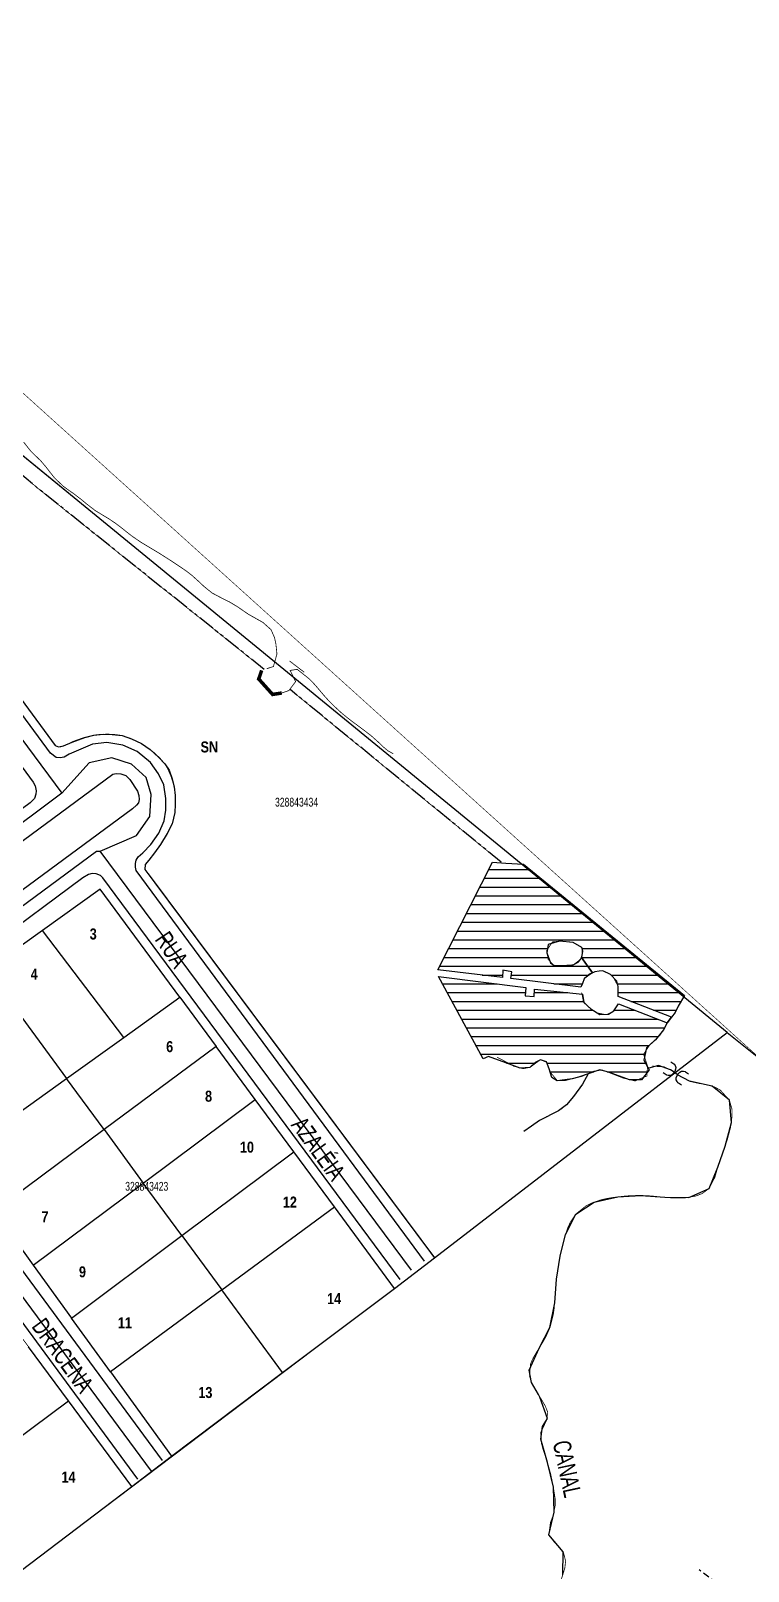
# Model space of a CAD drawing. Extents: x 204381 to 207261, y 4847713 to 4851061.
# Drawn here: x 206461.3 to 206624.4, y 4849242.8 to 4849592.9 of the extents above; entities that cross this region are included whole.
import ezdxf
from ezdxf.enums import TextEntityAlignment as Align

# ---------------------------------------------------------------- set-up
doc = ezdxf.new("R2010")
doc.units = 0
doc.header["$LTSCALE"] = 1.5
doc.header["$MEASUREMENT"] = 0
doc.linetypes.add('PHANTOMX2', pattern=[5, 2.5, -0.5, 0.5, -0.5, 0.5, -0.5])
doc.linetypes.add('TRACO_15', pattern=[3, 2, -1])
for name, color, linetype in [('CD-MALHA-LOTES', 40, 'CONTINUOUS'), ('CD_TXT_QUADRA', 7, 'CONTINUOUS'), ('HD-CANAIS', 7, 'CONTINUOUS'), ('HD-CURSO-PERENE', 170, 'CONTINUOUS'), ('HD-HACH-HIDROG', 160, 'CONTINUOUS'), ('HD-LAGOS-PERENE', 170, 'CONTINUOUS'), ('HD-TXT-CANAIS', 7, 'CONTINUOUS'), ('HD-VALAS-DRENOS', 170, 'CONTINUOUS'), ('LM-LIM-SETOR-FISCAL', 7, 'CONTINUOUS'), ('RU-QUADRAS', 210, 'CONTINUOUS'), ('SV-CAMINHO-TRILHA', 20, 'CONTINUOUS'), ('SV-EIXO-RUA-PAV', 20, 'CONTINUOUS'), ('SV-PONTE-BUEIRO', 249, 'CONTINUOUS'), ('SV-RUA-PAVIM-S-GUIA-C-GUIA', 7, 'CONTINUOUS'), ('SV-TXT-RUA-PAV-S-GUIA-C-GUIA', 7, 'CONTINUOUS'), ('Th_NmrPort', 7, 'CONTINUOUS')]:
    doc.layers.add(name, color=color, linetype=linetype)
doc.styles.add('ARIAL', font='ARIAL.TTF')
doc.styles.get("Standard").update_dxf_attribs({"font": 'swisscbo.ttf'})
doc.linetypes.add('Limite', pattern='A,20,-3,[130,ltypeshp.shx,S=6.35,R=0,X=0,Y=0],-3,20', length=46)

# ---------------------------------------------------------------- blocks, each defined once
blk = doc.blocks.new('*X7')
at = {"layer": 'HD-HACH-HIDROG', "color": 0}
for p, q in [((206564.427543, 4849400.302817), (206577.251147, 4849400.302945)), ((206565.443875, 4849402.30286), (206574.802149, 4849402.302953)), ((206563.411211, 4849398.302774), (206579.700146, 4849398.302936)), ((206561.378547, 4849394.302687), (206584.598144, 4849394.302919)), ((206562.394879, 4849396.30273), (206582.149145, 4849396.302928)), ((206559.345883, 4849390.302601), (206589.496141, 4849390.302902)), ((206560.362215, 4849392.302644), (206587.047142, 4849392.302911)), ((206557.313219, 4849386.302515), (206594.394139, 4849386.302885)), ((206558.329551, 4849388.302558), (206591.94514, 4849388.302894)), ((206556.296887, 4849384.302471), (206578.764034, 4849384.302696)), ((206586.649786, 4849384.302775), (206596.843138, 4849384.302877)), ((206554.264222, 4849380.302385), (206587.943319, 4849380.302722)), ((206555.280554, 4849382.302428), (206578.96902, 4849382.302665)), ((206586.494553, 4849382.30274), (206586.522028, 4849382.302741)), ((206586.522028, 4849382.302741), (206599.292136, 4849382.302868)), ((206587.943319, 4849380.302722), (206601.741135, 4849380.30286)), ((206554.847651, 4849376.302325), (206567.2954, 4849376.302449)), ((206563.914354, 4849378.302449), (206568.538893, 4849378.302495)), ((206570.542163, 4849378.302515), (206588.11369, 4849378.302691)), ((206580.236572, 4849376.302579), (206586.648028, 4849376.302643)), ((206593.258233, 4849378.302742), (206604.190134, 4849378.302851)), ((206594.676474, 4849376.302723), (206606.639133, 4849376.302843)), ((206555.937922, 4849374.302303), (206573.759145, 4849374.302481)), ((206557.028194, 4849372.302281), (206586.962313, 4849372.30258)), ((206575.783698, 4849374.302501), (206583.354328, 4849374.302577)), ((206594.845865, 4849374.302692), (206609.088131, 4849374.302834)), ((206597.739405, 4849372.302688), (206609.124317, 4849372.302802)), ((206558.118466, 4849370.302259), (206589.148291, 4849370.302569)), ((206593.934833, 4849370.302617), (206598.676331, 4849370.302664)), ((206602.829204, 4849370.302706), (206608.017519, 4849370.302758)), ((206559.208738, 4849368.302237), (206603.785227, 4849368.302682)), ((206560.29901, 4849366.302214), (206605.396022, 4849366.302665)), ((206606.62193, 4849368.302711), (206606.62193, 4849368.302711)), ((206561.389282, 4849364.302192), (206603.928756, 4849364.302618)), ((206562.479554, 4849362.30217), (206601.90595, 4849362.302565)), ((206563.569825, 4849360.302148), (206600.948479, 4849360.302522)), ((206569.466016, 4849358.302174), (206575.788765, 4849358.302237)), ((206578.638067, 4849358.302266), (206601.025854, 4849358.30249)), ((206579.373843, 4849356.30224), (206589.308681, 4849356.30234)), ((206592.32707, 4849356.30237), (206601.558377, 4849356.302462))]:
    blk.add_line(p, q, dxfattribs=at)
blk = doc.blocks.new('COD119', base_point=(206608.344575, 4849355.650995))
at = {"layer": 'SV-PONTE-BUEIRO'}
blk.add_lwpolyline([(206606.834575, 4849353.650995), (206606.834575, 4849354.484329), (206606.834575, 4849354.609329), (206606.960408, 4849354.942662), (206607.212075, 4849355.317662), (206607.589575, 4849355.525995), (206608.092908, 4849355.650995), (206608.596241, 4849355.650995), (206609.099575, 4849355.525995), (206609.477075, 4849355.317662), (206609.728741, 4849354.942662), (206609.854575, 4849354.609329), (206609.854575, 4849354.484329), (206609.854575, 4849353.650995)], dxfattribs=at)
blk = doc.blocks.new('*X12')
at = {"layer": 'HD-HACH-HIDROG', "const_width": 0.13}
for points in [[(206564.427543, 4849400.302817), (206577.251147, 4849400.302945)], [(206565.443875, 4849402.30286), (206574.802149, 4849402.302953)], [(206563.411211, 4849398.302774), (206579.700146, 4849398.302936)], [(206561.378547, 4849394.302687), (206584.598144, 4849394.302919)], [(206562.394879, 4849396.30273), (206582.149145, 4849396.302928)], [(206559.345883, 4849390.302601), (206589.496141, 4849390.302902)], [(206560.362215, 4849392.302644), (206587.047142, 4849392.302911)], [(206557.313219, 4849386.302515), (206594.394139, 4849386.302885)], [(206558.329551, 4849388.302558), (206591.94514, 4849388.302894)], [(206556.296887, 4849384.302471), (206578.764034, 4849384.302696)], [(206586.649786, 4849384.302775), (206596.843138, 4849384.302877)], [(206554.264222, 4849380.302385), (206587.943319, 4849380.302722)], [(206555.280554, 4849382.302428), (206578.96902, 4849382.302665)], [(206586.494553, 4849382.30274), (206586.522028, 4849382.302741)], [(206586.522028, 4849382.302741), (206599.292136, 4849382.302868)], [(206587.943319, 4849380.302722), (206601.741135, 4849380.30286)], [(206554.847651, 4849376.302325), (206567.2954, 4849376.302449)], [(206563.914354, 4849378.302449), (206568.538893, 4849378.302495)], [(206570.542163, 4849378.302515), (206588.11369, 4849378.302691)], [(206580.236572, 4849376.302579), (206586.648028, 4849376.302643)], [(206593.258233, 4849378.302742), (206604.190134, 4849378.302851)], [(206594.676474, 4849376.302723), (206606.639133, 4849376.302843)], [(206555.937922, 4849374.302303), (206573.759145, 4849374.302481)], [(206557.028194, 4849372.302281), (206586.962313, 4849372.30258)], [(206575.783698, 4849374.302501), (206583.354328, 4849374.302577)], [(206594.845865, 4849374.302692), (206609.088131, 4849374.302834)], [(206597.739405, 4849372.302688), (206609.124317, 4849372.302802)], [(206558.118466, 4849370.302259), (206589.148291, 4849370.302569)], [(206593.934833, 4849370.302617), (206598.676331, 4849370.302664)], [(206602.829204, 4849370.302706), (206608.017519, 4849370.302758)], [(206559.208738, 4849368.302237), (206603.785227, 4849368.302682)], [(206560.29901, 4849366.302214), (206605.396022, 4849366.302665)], [(206606.62193, 4849368.302711), (206606.62193, 4849368.302711)], [(206561.389282, 4849364.302192), (206603.928756, 4849364.302618)], [(206562.479554, 4849362.30217), (206601.90595, 4849362.302565)], [(206563.569825, 4849360.302148), (206600.948479, 4849360.302522)], [(206569.466016, 4849358.302174), (206575.788765, 4849358.302237)], [(206578.638067, 4849358.302266), (206601.025854, 4849358.30249)], [(206579.373843, 4849356.30224), (206589.308681, 4849356.30234)], [(206592.32707, 4849356.30237), (206601.558377, 4849356.302462)]]:
    blk.add_lwpolyline(points, dxfattribs=at)

msp = doc.modelspace()

# ---------------------------------------------------------------- linework, layer by layer
at = {"layer": 'CD-MALHA-LOTES', "linetype": 'Continuous'}
for points in [[(206379.02, 4849550.01), (206466.82, 4849430.49)], [(206619.63, 4849365.27), (206442.19, 4849510.41)], [(206470.71, 4849431.2), (206473.58, 4849432.33)], [(206473.58, 4849432.33), (206475.63, 4849432.84)], [(206475.63, 4849432.84), (206477.78, 4849433.04)], [(206477.78, 4849433.04), (206479.83, 4849432.94)], [(206479.83, 4849432.94), (206482.08, 4849432.74)], [(206482.08, 4849432.74), (206484.23, 4849432.02)], [(206484.23, 4849432.02), (206486.48, 4849430.9)], [(206466.82, 4849430.49), (206467.64, 4849430.18)], [(206467.64, 4849430.18), (206468.77, 4849430.39)], [(206468.77, 4849430.39), (206470.71, 4849431.2)], [(206486.48, 4849430.9), (206488.43, 4849429.57)], [(206488.43, 4849429.57), (206490.37, 4849427.83)], [(206490.37, 4849427.83), (206491.81, 4849426.3)], [(206491.81, 4849426.3), (206492.73, 4849424.87)], [(206492.73, 4849424.87), (206493.45, 4849422.92)], [(206493.45, 4849422.92), (206493.86, 4849421.08)], [(206493.86, 4849421.08), (206494.16, 4849419.14)], [(206494.16, 4849419.14), (206494.16, 4849417.1)], [(206494.06, 4849415.26), (206493.45, 4849412.7)], [(206494.16, 4849417.1), (206494.06, 4849415.26)], [(206493.45, 4849412.7), (206492.32, 4849410.45)], [(206490.78, 4849408), (206489.45, 4849406.06)], [(206492.32, 4849410.45), (206490.78, 4849408)], [(206488.12, 4849404.42), (206487.3, 4849403.4)], [(206489.45, 4849406.06), (206488.12, 4849404.42)], [(206487.3, 4849403.4), (206487.2, 4849402.27)], [(206487.2, 4849402.27), (206487.92, 4849401.35)], [(206487.92, 4849401.35), (206489.14, 4849399.82)], [(206477.08, 4849397.84), (206463.94, 4849388.44)], [(206495.21, 4849373.25), (206477.08, 4849397.84)], [(206489.14, 4849399.82), (206553.04, 4849314)], [(206463.94, 4849388.44), (206451.33, 4849379.42)], [(206482.47, 4849364.12), (206463.94, 4849388.44)], [(206451.33, 4849379.42), (206469.44, 4849354.79)], [(206482.47, 4849364.12), (206495.21, 4849373.25)], [(206495.21, 4849373.25), (206503.45, 4849362.07)], [(206553.04, 4849314), (206619.63, 4849365.27)], [(206619.63, 4849365.27), (206627.96, 4849358.57)], [(206469.44, 4849354.79), (206482.47, 4849364.12)], [(206503.45, 4849362.07), (206477.97, 4849343.18)], [(206512.32, 4849350.05), (206503.45, 4849362.07)], [(206456.45, 4849345.49), (206469.44, 4849354.79)], [(206477.97, 4849343.18), (206469.44, 4849354.79)], [(206486.88, 4849331.04), (206512.32, 4849350.05)], [(206521.1, 4849338.14), (206512.32, 4849350.05)], [(206477.97, 4849343.18), (206452.94, 4849324.61)], [(206477.97, 4849343.18), (206486.88, 4849331.04)], [(206495.67, 4849319.09), (206521.1, 4849338.14)], [(206530.34, 4849325.61), (206521.1, 4849338.14)], [(206461.84, 4849312.34), (206486.88, 4849331.04)], [(206495.67, 4849319.09), (206486.88, 4849331.04)], [(206452.94, 4849324.61), (206461.84, 4849312.34)], [(206504.73, 4849306.75), (206530.34, 4849325.61)], [(206544.01, 4849307.07), (206530.34, 4849325.61)], [(206470.58, 4849300.29), (206495.67, 4849319.09)], [(206495.67, 4849319.09), (206504.73, 4849306.75)], [(206544.01, 4849307.07), (206553.04, 4849314)], [(206461.84, 4849312.34), (206470.58, 4849300.29)], [(206504.73, 4849306.75), (206479.41, 4849288.11)], [(206518.55, 4849287.94), (206504.73, 4849306.75)], [(206518.55, 4849287.94), (206544.01, 4849307.07)], [(206479.41, 4849288.11), (206470.58, 4849300.29)], [(206469.87, 4849281.54), (206460.81, 4849293.79)], [(206479.41, 4849288.11), (206493.29, 4849268.97)], [(206493.29, 4849268.97), (206518.55, 4849287.94)], [(206444.52, 4849262.65), (206469.87, 4849281.54)], [(206484.27, 4849262.04), (206469.87, 4849281.54)], [(206484.27, 4849262.04), (206493.29, 4849268.97)], [(206459.11, 4849242.97), (206484.27, 4849262.04)]]:
    msp.add_lwpolyline(points, dxfattribs=at)
at = {"layer": 'HD-CANAIS', "flags": 128}
msp.add_lwpolyline([(206582.28, 4849241.98), (206582.36, 4849247.24), (206579.05, 4849251.1), (206580.28, 4849256.23), (206580.1, 4849261.93), (206578.77, 4849267.52), (206577.24, 4849272.81), (206577.65, 4849275.72), (206578.77, 4849277.54), (206577.05, 4849282.38), (206576.69, 4849282.97), (206575.1, 4849285.71), (206574.61, 4849288.5), (206576.85, 4849293.49), (206579.33, 4849298.18), (206580.41, 4849303.81), (206580.78, 4849309.17), (206581.61, 4849314.39), (206582.84, 4849319.37), (206585.18, 4849323.96), (206589.39, 4849326.72), (206594.79, 4849327.89), (206599.99, 4849328.21), (206605.45, 4849327.79), (206610.91, 4849327.76), (206615.49, 4849329.78), (206617.47, 4849334.66), (206619.15, 4849339.44), (206620.58, 4849344.82), (206620.11, 4849349.87), (206616.21, 4849353.08), (206611.04, 4849354.16), (206608.34, 4849355.65), (206607.58, 4849356.2), (206606.69, 4849356.75), (206604.03, 4849357.77), (206601.79, 4849357.17)], dxfattribs=at)
at = {"layer": 'HD-CANAIS', "const_width": 0.18, "flags": 128}
for points in [[(206608.41, 4849355.61), (206606.69, 4849356.75), (206605.32, 4849357.43), (206602.57, 4849357.6)], [(206581.92, 4849240.99), (206582.7, 4849243.52), (206582.88, 4849245.08), (206582.36, 4849247.24), (206581.37, 4849248.43), (206580.2, 4849249.52), (206579.05, 4849251.1), (206579.44, 4849253.89), (206580.03, 4849255.43), (206580.52, 4849257.75), (206580.51, 4849259.25), (206580.1, 4849261.93), (206579.81, 4849263.41), (206579.49, 4849264.88), (206578.77, 4849267.52), (206578.28, 4849268.94), (206577.79, 4849270.36), (206577.4, 4849271.81), (206577.23, 4849274.34), (206578.5, 4849277), (206578.83, 4849278.92), (206578.25, 4849280.38), (206577.41, 4849281.81), (206575.89, 4849284.23), (206575.17, 4849285.56), (206574.68, 4849287.17), (206574.92, 4849289.94), (206575.53, 4849291.32), (206576.31, 4849292.65), (206577.66, 4849294.79), (206578.4, 4849296.1), (206579.33, 4849298.18), (206580.07, 4849301.08), (206580.29, 4849302.58), (206580.51, 4849305.31), (206580.7, 4849308.3), (206580.96, 4849310.66), (206581.19, 4849312.14), (206581.46, 4849313.62), (206581.91, 4849315.86), (206582.65, 4849318.76), (206583.35, 4849320.8), (206583.98, 4849322.18), (206585.18, 4849323.96), (206587.52, 4849325.84), (206588.89, 4849326.51), (206590.83, 4849327.18), (206592.29, 4849327.52), (206593.77, 4849327.76), (206596.28, 4849328.05), (206597.78, 4849328.17), (206599.99, 4849328.21), (206601.49, 4849328.15), (206602.99, 4849328.03), (206604.48, 4849327.88), (206606.94, 4849327.66), (206609.93, 4849327.65), (206612.45, 4849328.08), (206613.9, 4849328.63), (206615.49, 4849329.78), (206616.83, 4849332.38), (206617.26, 4849333.89), (206617.93, 4849336.12), (206618.96, 4849338.91), (206619.63, 4849340.85), (206620.4, 4849343.75), (206620.73, 4849346.37), (206620.68, 4849347.9), (206620.11, 4849349.87), (206618.09, 4849352.12), (206616.73, 4849352.87), (206614.73, 4849353.44), (206613.24, 4849353.67), (206611.04, 4849354.16)]]:
    msp.add_lwpolyline(points, dxfattribs=at)
at = {"layer": 'HD-CURSO-PERENE', "const_width": 0.18, "flags": 128}
for points in [[(206459.69, 4849499.41), (206461.39, 4849497.27), (206463.55, 4849495.2), (206464.86, 4849493.65), (206465.78, 4849492.45), (206466.71, 4849491.28), (206468.65, 4849489.43), (206469.86, 4849488.54), (206471.1, 4849487.68), (206473, 4849486.21), (206474.15, 4849485.25), (206475.98, 4849483.85), (206478, 4849482.63), (206479.28, 4849481.85), (206480.73, 4849480.86), (206481.92, 4849479.95), (206483.09, 4849479.01), (206484.27, 4849478.09), (206486.23, 4849476.74), (206487.51, 4849475.96), (206488.8, 4849475.2), (206490.55, 4849474.14), (206493.08, 4849472.53), (206495.47, 4849470.95), (206496.7, 4849470.09), (206497.89, 4849469.18), (206499.53, 4849467.71), (206500.62, 4849466.67), (206502.53, 4849465.13), (206505.18, 4849463.73), (206506.53, 4849463.08), (206508.32, 4849461.99), (206510.79, 4849460.29), (206512.73, 4849459.2), (206514.07, 4849458.45), (206515.91, 4849456.8), (206516.69, 4849455.06), (206517.02, 4849453.59), (206517.26, 4849451.28), (206516.46, 4849448.42), (206514.93, 4849447.93)], [(206520.12, 4849449.69), (206523.46, 4849447.13)], [(206543.71, 4849428.6), (206542.52, 4849429.25), (206541.36, 4849430.22), (206540.26, 4849431.29), (206538.65, 4849432.72), (206536.27, 4849434.53), (206534.19, 4849436.07), (206533.01, 4849436.99), (206531.85, 4849437.95), (206530, 4849439.66), (206528.96, 4849440.73), (206527.95, 4849441.85), (206526.62, 4849443.43), (206525.63, 4849444.56), (206524.58, 4849445.63), (206523.08, 4849446.83), (206521.86, 4849447.78), (206520.25, 4849447.54), (206521.51, 4849445), (206519.99, 4849442.97), (206518.43, 4849442.43)], [(206587.98, 4849355.83), (206587.32, 4849354.47), (206585.84, 4849352.26), (206584.93, 4849351.07), (206583.74, 4849349.5), (206581.97, 4849347.87), (206579.95, 4849346.77), (206578.57, 4849346.15), (206576.92, 4849345.28), (206575.13, 4849343.96), (206573.92, 4849343.06)]]:
    msp.add_lwpolyline(points, dxfattribs=at)
at = {"layer": 'HD-CURSO-PERENE', "flags": 128}
msp.add_lwpolyline([(206587.98, 4849355.83), (206586.71, 4849353.48), (206584.65, 4849350.7), (206583.12, 4849348.82), (206581.29, 4849347.44), (206576.92, 4849345.28), (206575.13, 4849343.96), (206573.37, 4849342.73)], dxfattribs=at)
at = {"layer": 'HD-LAGOS-PERENE', "flags": 128}
msp.add_lwpolyline([(206566.27, 4849403.94), (206569.3, 4849403.74), (206573.32, 4849403.52), (206609.92, 4849373.62), (206608.49, 4849371.25), (206607.76, 4849369.79), (206606.92, 4849368.7), (206605.98, 4849367.44), (206605.16, 4849365.85), (206603.34, 4849363.57), (206601.27, 4849361.74), (206600.65, 4849358.98), (206601.89, 4849356.74), (206600.17, 4849354.46), (206597.41, 4849354.47), (206592.63, 4849356.21), (206590.67, 4849356.79), (206587.98, 4849355.83), (206585.84, 4849355.07), (206584.39, 4849354.75), (206580.99, 4849354.3), (206579.78, 4849355.04), (206579.15, 4849356.98), (206578.53, 4849358.58), (206577.17, 4849359.06), (206575.93, 4849358.44), (206574.74, 4849357.27), (206572.54, 4849357.14), (206570.13, 4849358.06), (206565.35, 4849359.8), (206564.15, 4849359.23), (206553.95, 4849377.96), (206573.84, 4849375.49), (206573.71, 4849373.59), (206575.72, 4849373.41), (206575.84, 4849375.12), (206586.69, 4849373.94), (206587, 4849372.06), (206588.62, 4849370.63), (206590.64, 4849369.36), (206592.6, 4849369.38), (206593.84, 4849370.15), (206594.89, 4849371.78), (206605.98, 4849367.44), (206606.92, 4849368.7), (206594.84, 4849373.44), (206594.86, 4849375.68), (206594.49, 4849376.92), (206593.12, 4849378.46), (206591.31, 4849379.23), (206590.53, 4849379.21), (206589.55, 4849379), (206589.24, 4849378.89), (206589.01, 4849378.8), (206586.51, 4849382.32), (206586.68, 4849382.74), (206586.8, 4849383.76), (206586.57, 4849384.58), (206584.61, 4849385.7), (206581.5, 4849386.01), (206578.95, 4849385.28), (206578.58, 4849383.37), (206579.41, 4849381.08), (206580.27, 4849380.49), (206581.73, 4849380.51), (206583.13, 4849380.53), (206584.63, 4849380.65), (206585.71, 4849381.25), (206586.24, 4849381.85), (206586.51, 4849382.32), (206589.01, 4849378.8), (206588.99, 4849378.79), (206588.93, 4849378.77), (206588.86, 4849378.74), (206588.6, 4849378.62), (206588.32, 4849378.47), (206587.13, 4849377.47), (206586.69, 4849376.42), (206586.36, 4849375.52), (206570.45, 4849377.55), (206570.63, 4849379.05), (206568.62, 4849379.38), (206568.5, 4849377.77), (206553.84, 4849379.47)], close=True, dxfattribs=at)
at = {"layer": 'HD-LAGOS-PERENE', "const_width": 0.18, "flags": 128}
for points in [[(206586.68, 4849382.74), (206586.57, 4849384.58), (206584.61, 4849385.7), (206581.63, 4849386.02), (206579.88, 4849385.83), (206578.57, 4849383.85), (206578.91, 4849381.86), (206580.27, 4849380.49), (206583.13, 4849380.53), (206584.62, 4849380.64), (206586.24, 4849381.85)], [(206586.51, 4849382.32), (206586.68, 4849382.74)], [(206586.24, 4849381.85), (206586.51, 4849382.32)], [(206594.84, 4849373.44), (206594.86, 4849375.68), (206593.56, 4849378.1), (206591.77, 4849379.15)], [(206589.01, 4849378.8), (206587.16, 4849377.52)], [(206586.54, 4849374.34), (206586.89, 4849372.42), (206588.04, 4849371.03), (206589.87, 4849369.73), (206592.15, 4849369.28), (206593.84, 4849370.15)], [(206609.92, 4849373.62), (206608.49, 4849371.25), (206607.83, 4849369.9)], [(206606.01, 4849367.5), (206605.3, 4849366.11), (206604.33, 4849364.59), (206602.17, 4849362.64), (206600.6, 4849360.31), (206601.49, 4849357.65), (206601.36, 4849355.37), (206598.67, 4849354.24), (206595.97, 4849354.9), (206593.19, 4849355.98), (206591.19, 4849356.73), (206589.25, 4849356.44), (206586.57, 4849355.27), (206584.39, 4849354.75), (206582.9, 4849354.35), (206580.99, 4849354.3), (206579.25, 4849356.41), (206578.67, 4849358.42), (206577.17, 4849359.06), (206574.87, 4849357.36), (206573.28, 4849357.03), (206571.11, 4849357.58), (206568.73, 4849358.89), (206567.3, 4849359.63)]]:
    msp.add_lwpolyline(points, dxfattribs=at)
at = {"layer": 'HD-VALAS-DRENOS', "linetype": 'PHANTOMX2', "const_width": 0.18, "flags": 128}
for points in [[(206514.37, 4849447.75), (206462.84, 4849488.99), (206439.83, 4849508.31), (206439.57, 4849513.06), (206417.4, 4849531.01)], [(206568.23, 4849403.96), (206520.25, 4849443.19)]]:
    msp.add_lwpolyline(points, dxfattribs=at)
at = {"layer": 'HD-VALAS-DRENOS', "linetype": 'PHANTOMX2', "flags": 128}
for points in [[(206514.37, 4849447.75), (206462.84, 4849488.99), (206439.83, 4849508.31), (206439.57, 4849513.06), (206417.4, 4849531.01)], [(206568.23, 4849403.96), (206520.25, 4849443.19)]]:
    msp.add_lwpolyline(points, dxfattribs=at)
at = {"layer": 'LM-LIM-SETOR-FISCAL', "linetype": 'Limite', "ltscale": 0.1, "const_width": 0.13, "flags": 128}
msp.add_lwpolyline([(206960.49, 4848346.74), (206519.68, 4848013.26), (206524.96, 4848001.52), (206186.17, 4847750.07), (206137.65, 4847714.77), (206055.88, 4847783.52), (206022.18, 4847808.19), (206018.12, 4847816.07), (206019.95, 4847830.66), (206053.3, 4847836.03), (206059.06, 4847868.43), (206040.45, 4847926.27), (206039.82, 4847951.17), (206026.44, 4847964.39), (205980.98, 4848000.04), (205948.86, 4848053.95), (205885.79, 4848047.59), (205885.38, 4848100.28), (205758.68, 4848087.81), (205748.41, 4848134.36), (205855.06, 4848144.19), (205857.54, 4848167.98), (205826.48, 4848206.22), (205791.25, 4848260.92), (205756.8, 4848299.01), (205692.97, 4848280.46), (205710.22, 4848439.16), (205051.32, 4848428.57), (204677.84, 4848416.25), (204661.89, 4848420.75), (204677.59, 4848456.68), (204685.73, 4848493.72), (204687.66, 4848576.43), (204676.79, 4848658.68), (204674.85, 4848798.87), (204665.61, 4849337.36), (204658.49, 4849545.69), (204657.02, 4849545.63), (204645.12, 4849704.28), (204643.71, 4849869.24), (204651.14, 4849927.22), (204647.62, 4849990.33), (204636.26, 4850264.54), (204381.83, 4850909.69), (204986.84, 4850806.73), (205140.83, 4850787.35), (205201.03, 4850796.27), (205245.63, 4850823.19), (205310.25, 4850896.98), (205324.08, 4850905.65), (205327.72, 4850908.15), (205339.74, 4850916.46), (205358.28, 4850945.44), (205381.54, 4850978.24), (205458.47, 4851060.64), (205958.1, 4850305), (206256.21, 4850261.19), (206296.36, 4850246.47), (206381.84, 4850187.26), (206402.35, 4850183.32), (206465.45, 4850155.1), (206438.69, 4850087.64), (206416.16, 4850016.08), (206422.43, 4850015.06), (206376.86, 4849879.93), (206318.97, 4849888.04), (206311.32, 4849828.25), (206177.89, 4849842.97), (206161.27, 4849779.77), (206627.66, 4849358.82), (206746.45, 4849445.1), (206955.53, 4849187.19), (207019.34, 4849111.98), (207025.31, 4849104.91), (207033.93, 4849094.44), (207048.4, 4849077.1), (207039.09, 4849069.24), (207026.18, 4849059.14), (207002.58, 4849038.25), (206981.71, 4849023.09), (206966.26, 4849011.39), (206958.44, 4849004.76), (206968.98, 4848989.87), (206978.67, 4848976.02), (207002.49, 4848944.75), (207008.79, 4848936.89), (207034.07, 4848905.39), (207054.15, 4848879.42), (207075.28, 4848852.41), (207089.04, 4848833.89), (207099.68, 4848804.07), (207108.98, 4848791.97), (207114.21, 4848785.08), (207138.58, 4848756.16), (207148.67, 4848740.27), (207162.16, 4848719.72), (207199.66, 4848661.86), (207214.13, 4848640.25), (207233.64, 4848611.27), (207250.42, 4848586.92), (207261.26, 4848571.24), (207169.66, 4848504.88), (207140.72, 4848483.45), (207106.7, 4848455.88), (207093.59, 4848446.09), (207051.18, 4848413.73)], close=True, dxfattribs=at)
at = {"layer": 'RU-QUADRAS', "color": 6, "linetype": 'Continuous', "const_width": 0.18}
msp.add_lwpolyline([(206386.68, 4849555.49), (206413.38, 4849534.33), (206417.84, 4849535.3), (206442.09, 4849515.06), (206442.19, 4849510.41), (206619.63, 4849365.27), (206553.04, 4849314), (206487.2, 4849402.27), (206487.3, 4849403.4, 0.050418), (206492.32, 4849410.45, 0.116272), (206494.06, 4849415.26, 0.171587), (206491.81, 4849426.3, 0.159294), (206482.08, 4849432.74, 0.081384), (206475.63, 4849432.84, 0.069883), (206468.77, 4849430.39, -0.279551), (206466.82, 4849430.49), (206379.02, 4849550.01), (206385.94, 4849554.96), (206386.68, 4849555.49)], format="xyb", close=True, dxfattribs=at)
for points in [[(206078.24, 4848717.76), (206475.42, 4849014.46), (206417.81, 4849091.91), (206419.44, 4849093.11), (206404.99, 4849112.03), (206362.52, 4849169.9), (206544.01, 4849307.07), (206619.63, 4849365.27), (206627.96, 4849358.57), (206740.48, 4849440.55), (207019.3, 4849112), (207042.89, 4849083.24), (206955.47, 4849014.03), (206652.76, 4848779.96), (206598.07, 4848862.99), (206198.17, 4848557.67), (206165.15, 4848596.22), (206110.41, 4848671.74)], [(206426.22, 4849361.46), (206477.08, 4849397.84), (206544.01, 4849307.07), (206493.29, 4849268.97)], [(206365.39, 4849316.23), (206416.72, 4849353.47), (206484.27, 4849262.04), (206433.37, 4849223.46)]]:
    msp.add_lwpolyline(points, close=True, dxfattribs=at)
at = {"layer": 'SV-CAMINHO-TRILHA', "linetype": 'TRACO_15', "ltscale": 0.5, "flags": 128}
msp.add_lwpolyline([(206690.08, 4849244.84), (206685.87, 4849241.93), (206681.11, 4849238.71), (206675.88, 4849236.33), (206670.4, 4849234.81), (206665.07, 4849232.48), (206659.93, 4849231.56), (206654.88, 4849231.29), (206649.91, 4849231.92), (206644.78, 4849233.41), (206640.73, 4849236.81), (206636.18, 4849239.9), (206631.35, 4849241.59), (206626.36, 4849240.57), (206621.36, 4849240.05), (206616.34, 4849240.79), (206613.26, 4849243.1)], dxfattribs=at)
at = {"layer": 'SV-EIXO-RUA-PAV', "flags": 128}
for points in [[(206374.2, 4849546.63), (206468.35, 4849419.67)], [(206477.04, 4849406.49), (206485.32, 4849410.02), (206488.36, 4849414.35), (206488.68, 4849419.32), (206487.56, 4849423.17), (206484.19, 4849426.22), (206479.7, 4849427.66), (206474.57, 4849426.54), (206468.35, 4849419.67), (206408.25, 4849374.72), (206361.35, 4849340.21), (206347.56, 4849330.15), (206342.78, 4849324.51), (206338, 4849292.52), (206333.78, 4849263.06), (206330.15, 4849254.52)], [(206352.11, 4849256.52), (206348.99, 4849263.19), (206356.5, 4849311.11), (206358.86, 4849318.54), (206361.37, 4849321.67), (206416.89, 4849362.64), (206476.25, 4849406.45), (206477.04, 4849406.49)], [(206547.83, 4849311.21), (206477.04, 4849406.49)], [(206488.77, 4849265.57), (206416.89, 4849362.64)]]:
    msp.add_lwpolyline(points, dxfattribs=at)
at = {"layer": 'SV-PONTE-BUEIRO', "const_width": 0.8, "flags": 128}
msp.add_lwpolyline([(206518.37, 4849442.41), (206516.27, 4849442.08), (206513.12, 4849445.59), (206513.79, 4849447.55)], dxfattribs=at)
at = {"layer": 'SV-RUA-PAVIM-S-GUIA-C-GUIA', "flags": 128}
for points in [[(206372.11, 4849543.77), (206421.81, 4849476.61), (206461.88, 4849422.16), (206462.29, 4849421.31), (206462.51, 4849420.21), (206462.47, 4849419.41), (206462.13, 4849418.46), (206461.14, 4849417.44), (206411.2, 4849380.6), (206409.35, 4849380.38), (206408.45, 4849380.52), (206407.43, 4849381.35), (206369.1, 4849433.52), (206316.63, 4849505.05)], [(206550.81, 4849313.24), (206516.48, 4849359.79), (206485.29, 4849402.04), (206485.13, 4849402.79), (206485.12, 4849403.64), (206485.26, 4849404.39), (206485.7, 4849405.2), (206486.74, 4849406.07), (206488.62, 4849407.95), (206490.43, 4849410.52), (206491.59, 4849413.35), (206492.01, 4849415.8), (206492.02, 4849418.41), (206491.53, 4849421.51), (206490.34, 4849424.05), (206488.5, 4849426.63), (206485.46, 4849429.09), (206482.24, 4849430.55), (206478.62, 4849431.15), (206475.33, 4849430.81), (206470.05, 4849428.48), (206468.86, 4849427.86), (206468.01, 4849427.65), (206467.06, 4849427.74), (206465.79, 4849428.72), (206424.7, 4849484.46)], [(206417.2, 4849377.68), (206479.93, 4849423.96), (206480.72, 4849424.14), (206481.78, 4849424.03), (206482.89, 4849423.65), (206483.85, 4849422.76), (206485.54, 4849420.12), (206485.85, 4849419.13), (206485.92, 4849418.18), (206485.78, 4849417.47), (206485.33, 4849416.92), (206484.44, 4849416.1), (206420.18, 4849368.75)], [(206545.25, 4849309.08), (206477.71, 4849400.39), (206477.15, 4849400.93), (206476.14, 4849401.32), (206475.24, 4849401.4), (206474.39, 4849401.19), (206473.15, 4849400.42), (206452.09, 4849384.81), (206423.61, 4849363.54), (206422.91, 4849362.83), (206422.57, 4849362.13), (206422.63, 4849361.37), (206422.89, 4849360.73), (206423.71, 4849359.44), (206491.19, 4849267.97)], [(206485.63, 4849263.74), (206417.76, 4849355.9), (206417.05, 4849356.44), (206416.29, 4849356.83), (206415.79, 4849356.92), (206415.14, 4849356.92), (206413.89, 4849356.5), (206363.79, 4849319.76), (206362.61, 4849318.24), (206362.33, 4849316.68), (206362.4, 4849315.88), (206363.31, 4849314.64), (206431.55, 4849222.44)]]:
    msp.add_lwpolyline(points, dxfattribs=at)

# ---------------------------------------------------------------- block references
at = {"layer": 'HD-LAGOS-PERENE'}
for name in ['*X12', '*X7']:
    msp.add_blockref(name, (0, 0), dxfattribs=at)
at = {"layer": 'SV-PONTE-BUEIRO'}
for p, rotation in [((206607.58, 4849356.2), 236), ((206608.34, 4849355.65), 58)]:
    msp.add_blockref('COD119', p, dxfattribs=dict(at, rotation=rotation))

# ---------------------------------------------------------------- texts
at = {"layer": 'CD_TXT_QUADRA', "color": 7, "linetype": 'Continuous', "style": 'ARIAL', "width": 0.7}
for s, p in [('328843434', (206521.72, 4849417.6)), ('328843423', (206487.66, 4849330.29))]:
    msp.add_text(s, height=2, dxfattribs=at).set_placement(p, align=Align.MIDDLE)
at = {"layer": 'HD-TXT-CANAIS', "style": 'ARIAL', "width": 0.7}
msp.add_text('CANAL', height=4, rotation=282, dxfattribs=at).set_placement((206579.93, 4849272.04))
at = {"layer": 'SV-TXT-RUA-PAV-S-GUIA-C-GUIA', "style": 'ARIAL', "width": 0.7}
for s, rotation, p in [('RUA', 304, (206489.37, 4849386.38)), ('AZALÉIA', 306, (206520.33, 4849344.19)), ('DRACENA', 306, (206461.34, 4849298.41))]:
    msp.add_text(s, height=4, rotation=rotation, dxfattribs=at).set_placement(p)
at = {"layer": 'Th_NmrPort', "color": 1}
for s, p in [('SN', (206499.9, 4849430.15)), ('3', (206474.7, 4849387.64)), ('4', (206461.28, 4849378.5)), ('6', (206492.08, 4849362.04)), ('8', (206500.92, 4849350.77)), ('10', (206508.85, 4849339.19)), ('12', (206518.61, 4849326.7)), ('7', (206463.72, 4849323.35)), ('9', (206472.26, 4849310.85)), ('14', (206528.67, 4849304.76)), ('11', (206481.1, 4849299.28)), ('13', (206499.4, 4849283.43)), ('14', (206468.29, 4849264.22))]:
    msp.add_text(s, height=2.5, dxfattribs=at).set_placement(p, align=Align.MIDDLE_LEFT)

doc.saveas('drawing.dxf')
